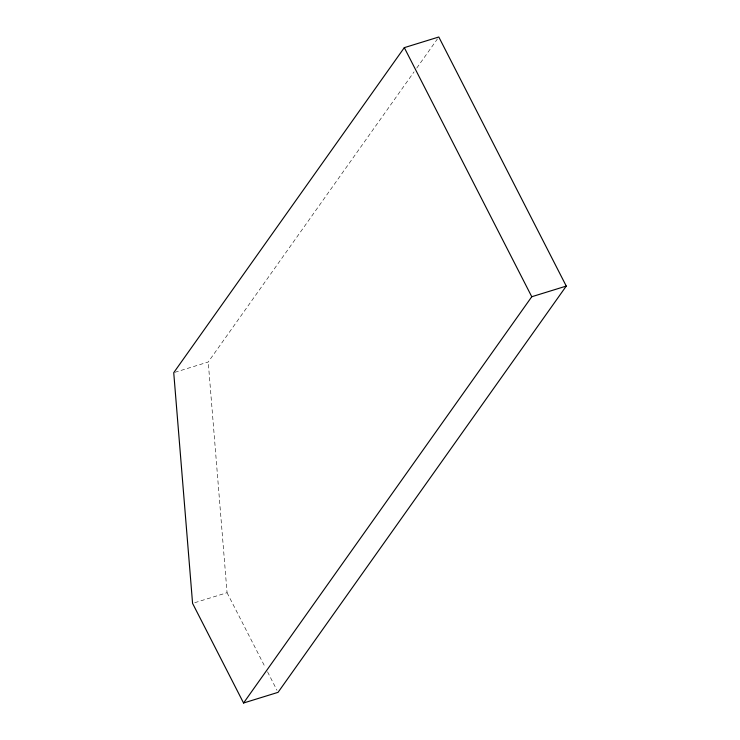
<?xml version="1.0" encoding="UTF-8"?>
<svg xmlns="http://www.w3.org/2000/svg" width="740" height="740" viewBox="0 0 740 740"><rect width="100%" height="100%" fill="white"/><g stroke="black" fill="none" stroke-linecap="round" stroke-linejoin="round"><path stroke-width="0.56" stroke-dasharray="3.7 2.78" d="M174.816 372.331L208.227 362.017L414.067 71.854M416.74 68.089L437.46 38.887M194.731 602.702L227.06 592.721L208.227 362.017M227.06 592.721L265.429 667.702M267.538 671.809L277 690.3"/><path stroke-width="1.11" d="M404.308 47.647L173.733 372.664L192.576 603.368L243.562 703L278.046 692.353L566.266 286.084L438.802 37L404.308 47.647L531.773 296.731L243.562 703M531.773 296.731L566.266 286.084"/></g></svg>
